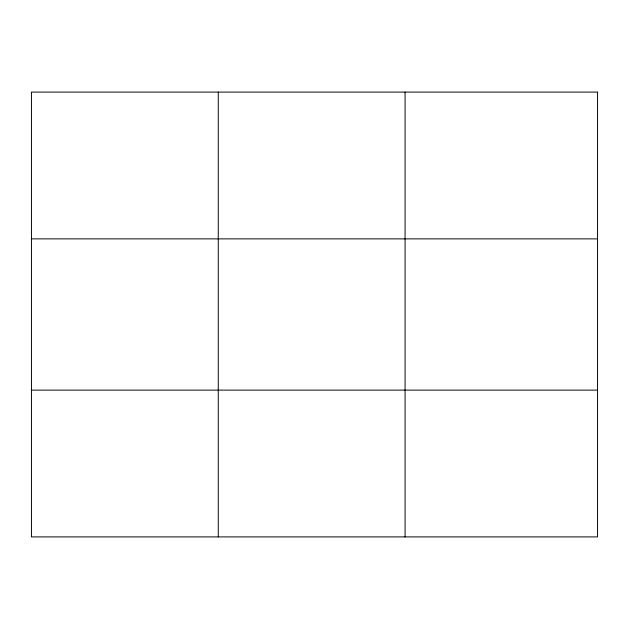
<?xml version="1.0" encoding="UTF-8"?>
<svg xmlns="http://www.w3.org/2000/svg" width="629" height="629" viewBox="0 0 629 629"><rect width="100%" height="100%" fill="white"/><g stroke="black" fill="none" stroke-linecap="round" stroke-linejoin="round"><path stroke-width="0.94" d="M218.263 92.093L218.263 536.907M405.076 92.093L405.076 536.907M31.45 238.878L597.55 238.878M31.45 390.122L597.55 390.122M597.55 92.093L597.55 536.907L31.45 536.907L31.45 92.093L597.55 92.093"/></g></svg>
